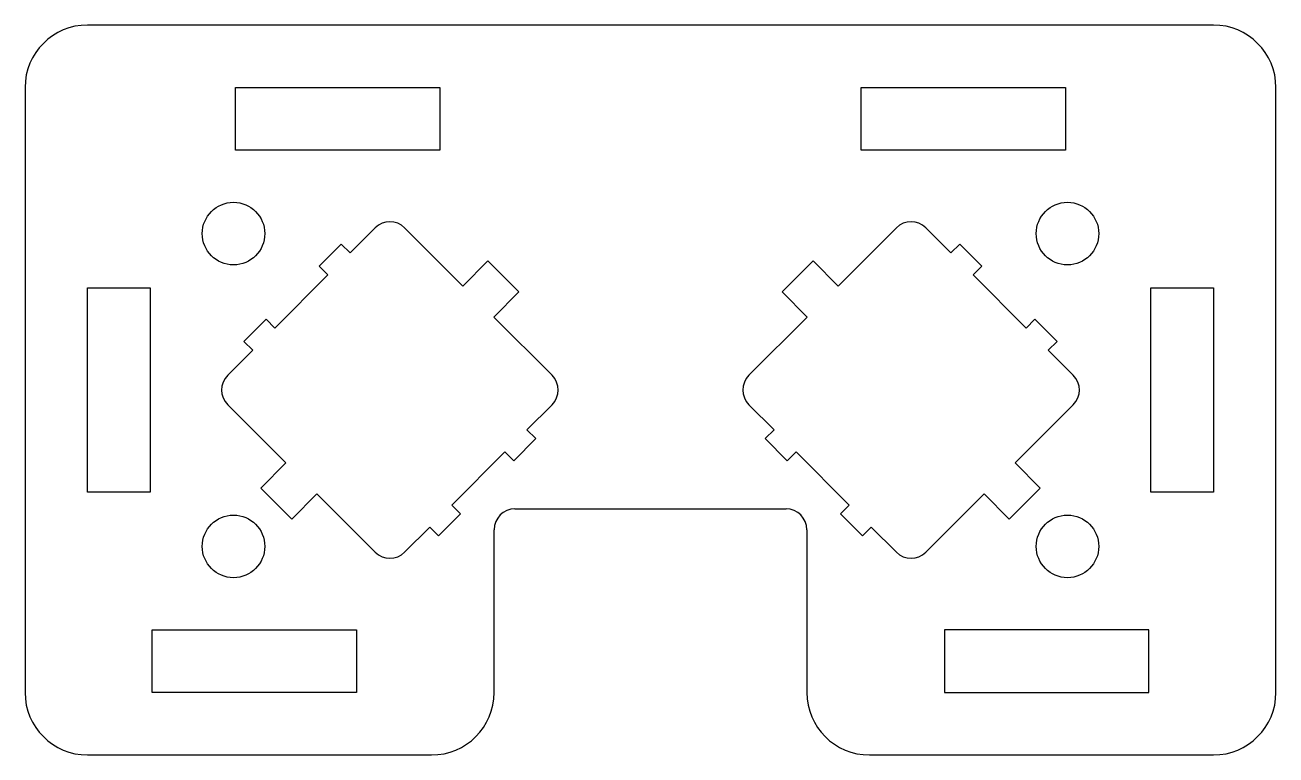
# Model space of a CAD drawing. Extents: x 0 to 60, y 0 to 35.
import ezdxf

# ---------------------------------------------------------------- set-up
doc = ezdxf.new("R2010")
doc.units = 0
doc.layers.get('0').update_dxf_attribs({"linetype": 'continuous'})

# ---------------------------------------------------------------- blocks, each defined once
blk = doc.blocks.new('FILLET001')
at = {"color": 0}
for p, q in [((57, 35), (3, 35)), ((0, 32), (0, 3)), ((10.1, 29), (10.1, 32)), ((10.1, 32), (19.9, 32)), ((19.9, 32), (19.9, 29)), ((40.1, 29), (40.1, 32)), ((40.1, 32), (49.9, 32)), ((49.9, 32), (49.9, 29)), ((60, 3), (60, 32)), ((19.9, 29), (10.1, 29)), ((49.9, 29), (40.1, 29)), ((15.591, 24.076), (16.793, 25.278)), ((18.207, 25.278), (21, 22.485)), ((39, 22.485), (41.793, 25.278)), ((43.207, 25.278), (44.409, 24.076)), ((14.106, 23.44), (15.167, 24.5)), ((15.167, 24.5), (15.591, 24.076)), ((44.409, 24.076), (44.833, 24.5)), ((44.833, 24.5), (45.894, 23.44)), ((14.53, 23.015), (14.106, 23.44)), ((21, 22.485), (22.202, 23.687)), ((22.202, 23.687), (23.687, 22.202)), ((36.313, 22.202), (37.798, 23.687)), ((37.798, 23.687), (39, 22.485)), ((45.894, 23.44), (45.47, 23.015)), ((11.985, 20.47), (14.53, 23.015)), ((45.47, 23.015), (48.015, 20.47)), ((3, 12.6), (3, 22.4)), ((3, 22.4), (6, 22.4)), ((6, 22.4), (6, 12.6)), ((23.687, 22.202), (22.485, 21)), ((37.515, 21), (36.313, 22.202)), ((54, 12.6), (54, 22.4)), ((54, 22.4), (57, 22.4)), ((57, 22.4), (57, 12.6)), ((22.485, 21), (25.278, 18.207)), ((34.722, 18.207), (37.515, 21)), ((10.5, 19.833), (11.56, 20.894)), ((11.56, 20.894), (11.985, 20.47)), ((48.015, 20.47), (48.44, 20.894)), ((48.44, 20.894), (49.5, 19.833)), ((10.924, 19.409), (10.5, 19.833)), ((49.5, 19.833), (49.076, 19.409)), ((9.722, 18.207), (10.924, 19.409)), ((49.076, 19.409), (50.278, 18.207)), ((12.515, 14), (9.722, 16.793)), ((25.278, 16.793), (24.076, 15.591)), ((35.924, 15.591), (34.722, 16.793)), ((50.278, 16.793), (47.485, 14)), ((24.5, 15.167), (23.44, 14.106)), ((24.076, 15.591), (24.5, 15.167)), ((35.5, 15.167), (35.924, 15.591)), ((36.56, 14.106), (35.5, 15.167)), ((23.015, 14.53), (20.47, 11.985)), ((23.44, 14.106), (23.015, 14.53)), ((36.985, 14.53), (36.56, 14.106)), ((39.53, 11.985), (36.985, 14.53)), ((11.313, 12.798), (12.515, 14)), ((47.485, 14), (48.687, 12.798)), ((6, 12.6), (3, 12.6)), ((12.798, 11.313), (11.313, 12.798)), ((48.687, 12.798), (47.202, 11.313)), ((57, 12.6), (54, 12.6)), ((14, 12.515), (12.798, 11.313)), ((16.793, 9.722), (14, 12.515)), ((46, 12.515), (43.207, 9.722)), ((47.202, 11.313), (46, 12.515)), ((20.894, 11.56), (19.833, 10.5)), ((20.47, 11.985), (20.894, 11.56)), ((23.5, 11.8), (36.5, 11.8)), ((39.106, 11.56), (39.53, 11.985)), ((40.167, 10.5), (39.106, 11.56)), ((19.409, 10.924), (18.207, 9.722)), ((19.833, 10.5), (19.409, 10.924)), ((22.5, 3), (22.5, 10.8)), ((37.5, 10.8), (37.5, 3)), ((40.591, 10.924), (40.167, 10.5)), ((41.793, 9.722), (40.591, 10.924)), ((6.1, 6), (15.9, 6)), ((6.1, 3), (6.1, 6)), ((15.9, 6), (15.9, 3)), ((53.9, 6), (44.1, 6)), ((44.1, 6), (44.1, 3)), ((53.9, 3), (53.9, 6)), ((15.9, 3), (6.1, 3)), ((44.1, 3), (53.9, 3)), ((3, 0), (19.5, 0)), ((40.5, 0), (57, 0))]:
    blk.add_line(p, q, dxfattribs=at)
for centre in [(10, 25), (50, 25), (10, 10), (50, 10)]:
    blk.add_circle(centre, 1.5, dxfattribs=at)
for centre, radius, start, end in [((3, 32), 3, 90, -180), ((57, 32), 3, 0, 90), ((17.5, 24.571), 1, 45, 135), ((42.5, 24.571), 1, 45, 135), ((10.429, 17.5), 1, 135, -135), ((24.571, 17.5), 1, -45, 45), ((35.429, 17.5), 1, 135, -135), ((49.571, 17.5), 1, -45, 45), ((23.5, 10.8), 1, 90, 180), ((36.5, 10.8), 1, 0, 90), ((17.5, 10.429), 1, -135, -45), ((42.5, 10.429), 1, -135, -45), ((3, 3), 3, 180, -90), ((19.5, 3), 3, -90, 0), ((40.5, 3), 3, 180, -90), ((57, 3), 3, -90, 0)]:
    blk.add_arc(centre, radius, start, end, dxfattribs=at)

msp = doc.modelspace()

# ---------------------------------------------------------------- block references
at = {"color": 0}
msp.add_blockref('FILLET001', (0, 0), dxfattribs=at)

doc.saveas('drawing.dxf')
